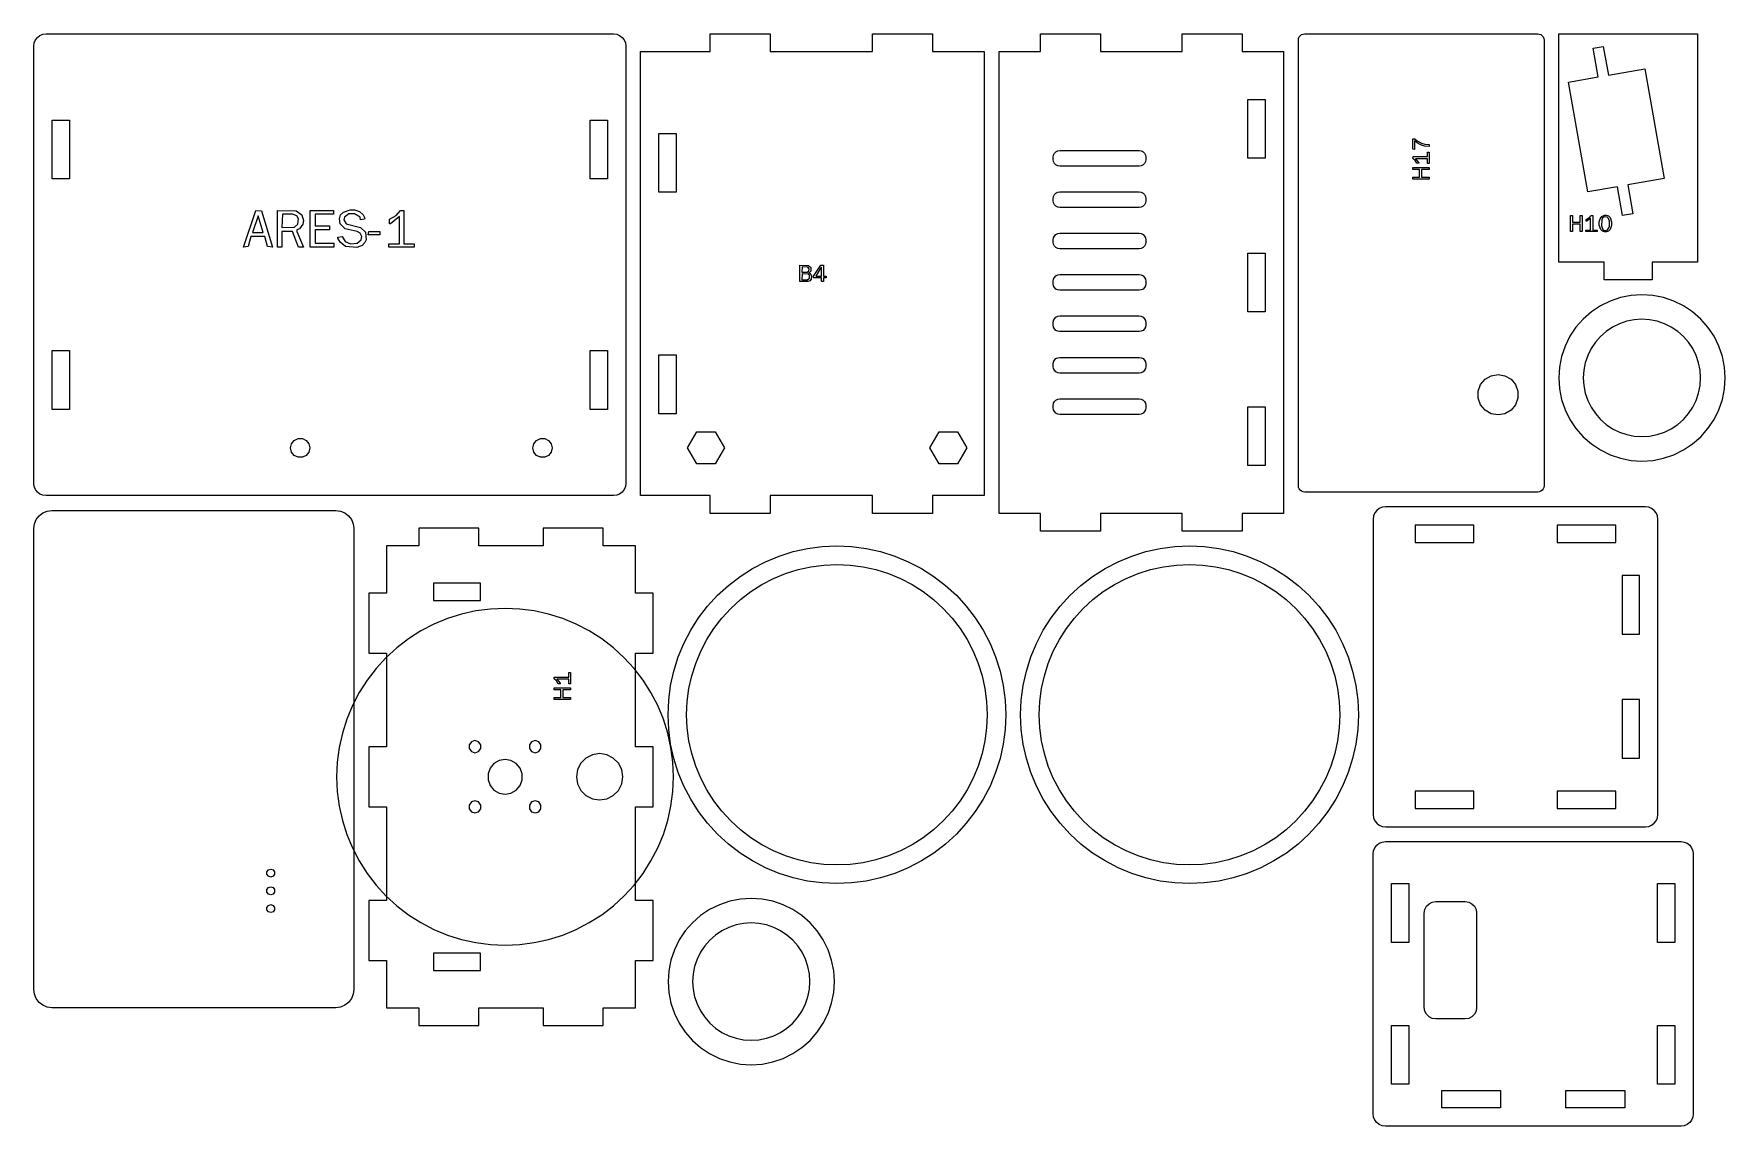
# Model space of a CAD drawing. Header units: millimetres. Extents: x 5 to 291, y 10 to 195.
import ezdxf

# ---------------------------------------------------------------- set-up
doc = ezdxf.new("R2010")
doc.units = ezdxf.units.MM
for name, color, linetype in [('CUT', 1, 'CONTINUOUS'), ('ENGRAVE', 7, 'CONTINUOUS'), ('SCORE', 5, 'CONTINUOUS')]:
    doc.layers.add(name, color=color, linetype=linetype)

msp = doc.modelspace()

# ---------------------------------------------------------------- linework, layer by layer
at = {"layer": 'CUT'}
for points in [[(103.08, 116.85), (7.07, 116.85), (6.538, 116.92), (6.037, 117.127), (5.607, 117.457), (5.277, 117.887), (5.07, 118.388), (5, 118.92), (5, 192.93), (5.07, 193.462), (5.277, 193.963), (5.607, 194.393), (6.037, 194.723), (6.538, 194.93), (7.07, 195), (103.08, 195), (103.612, 194.93), (104.113, 194.723), (104.543, 194.393), (104.873, 193.963), (105.08, 193.462), (105.15, 192.93), (105.15, 118.92), (105.08, 118.388), (104.873, 117.887), (104.543, 117.457), (104.113, 117.127), (103.612, 116.92)], [(165.8, 116.85), (157.05, 116.85), (157.05, 113.85), (146.9, 113.85), (146.9, 116.85), (129.55, 116.85), (129.55, 113.85), (119.4, 113.85), (119.4, 116.85), (107.65, 116.85), (107.65, 192), (119.4, 192), (119.4, 195), (129.55, 195), (129.55, 192), (146.9, 192), (146.9, 195), (157.05, 195), (157.05, 192), (165.8, 192)], [(216.45, 192), (216.45, 113.85), (209.45, 113.85), (209.45, 110.85), (199.3, 110.85), (199.3, 113.85), (185.45, 113.85), (185.45, 110.85), (175.3, 110.85), (175.3, 113.85), (168.3, 113.85), (168.3, 192), (175.3, 192), (175.3, 195), (185.45, 195), (185.45, 192), (199.3, 192), (199.3, 195), (209.45, 195), (209.45, 192)], [(260.5, 193.93), (260.5, 118.52), (260.464, 118.247), (260.357, 117.987), (260.186, 117.764), (259.963, 117.593), (259.703, 117.486), (259.43, 117.45), (220.02, 117.45), (219.747, 117.486), (219.487, 117.593), (219.264, 117.764), (219.093, 117.987), (218.986, 118.247), (218.95, 118.52), (218.95, 193.93), (218.986, 194.203), (219.093, 194.463), (219.264, 194.686), (219.487, 194.857), (219.747, 194.964), (220.02, 195), (259.43, 195), (259.703, 194.964), (259.963, 194.857), (260.186, 194.686), (260.357, 194.463), (260.464, 194.203)], [(286.45, 156.35), (278.8, 156.35), (278.8, 153.35), (270.65, 153.35), (270.65, 156.35), (263, 156.35), (263, 195), (286.45, 195)], [(275.521, 164.559), (273.797, 164.255), (272.938, 169.13), (267.937, 168.248), (264.664, 186.812), (269.665, 187.694), (268.805, 192.569), (270.528, 192.872), (271.388, 187.998), (277.543, 189.083), (280.816, 170.519), (274.661, 169.434)], [(213.35, 183.9), (213.35, 173.95), (210.4, 173.95), (210.4, 183.9)], [(11.05, 170.45), (8.1, 170.45), (8.1, 180.4), (11.05, 180.4)], [(102.05, 170.45), (99.1, 170.45), (99.1, 180.4), (102.05, 180.4)], [(113.7, 168.2), (110.75, 168.2), (110.75, 178.15), (113.7, 178.15)], [(178.581, 172.6), (178.228, 172.656), (177.914, 172.816), (177.666, 173.064), (177.506, 173.378), (177.45, 173.731), (177.45, 174.119), (177.506, 174.472), (177.666, 174.786), (177.914, 175.034), (178.228, 175.194), (178.581, 175.25), (192.009, 175.25), (192.362, 175.194), (192.676, 175.034), (192.924, 174.786), (193.084, 174.472), (193.14, 174.119), (193.14, 173.731), (193.084, 173.378), (192.924, 173.064), (192.676, 172.816), (192.362, 172.656), (192.009, 172.6)], [(178.581, 165.6), (178.228, 165.656), (177.914, 165.816), (177.666, 166.064), (177.506, 166.378), (177.45, 166.731), (177.45, 167.119), (177.506, 167.472), (177.666, 167.786), (177.914, 168.034), (178.228, 168.194), (178.581, 168.25), (192.009, 168.25), (192.362, 168.194), (192.676, 168.034), (192.924, 167.786), (193.084, 167.472), (193.14, 167.119), (193.14, 166.731), (193.084, 166.378), (192.924, 166.064), (192.676, 165.816), (192.362, 165.656), (192.009, 165.6)], [(178.581, 158.6), (178.228, 158.656), (177.914, 158.816), (177.666, 159.064), (177.506, 159.378), (177.45, 159.731), (177.45, 160.119), (177.506, 160.472), (177.666, 160.786), (177.914, 161.034), (178.228, 161.194), (178.581, 161.25), (192.009, 161.25), (192.362, 161.194), (192.676, 161.034), (192.924, 160.786), (193.084, 160.472), (193.14, 160.119), (193.14, 159.731), (193.084, 159.378), (192.924, 159.064), (192.676, 158.816), (192.362, 158.656), (192.009, 158.6)], [(213.35, 157.9), (213.35, 147.95), (210.4, 147.95), (210.4, 157.9)], [(178.581, 151.6), (178.228, 151.656), (177.914, 151.816), (177.666, 152.064), (177.506, 152.378), (177.45, 152.731), (177.45, 153.119), (177.506, 153.472), (177.666, 153.786), (177.914, 154.034), (178.228, 154.194), (178.581, 154.25), (192.009, 154.25), (192.362, 154.194), (192.676, 154.034), (192.924, 153.786), (193.084, 153.472), (193.14, 153.119), (193.14, 152.731), (193.084, 152.378), (192.924, 152.064), (192.676, 151.816), (192.362, 151.656), (192.009, 151.6)], [(291.15, 136.775), (291.03, 138.612), (290.671, 140.418), (290.079, 142.161), (289.265, 143.812), (288.242, 145.343), (287.028, 146.727), (285.644, 147.941), (284.113, 148.964), (282.461, 149.779), (280.718, 150.37), (278.912, 150.73), (277.075, 150.85), (275.238, 150.73), (273.432, 150.37), (271.689, 149.779), (270.038, 148.964), (268.507, 147.941), (267.123, 146.727), (265.909, 145.343), (264.886, 143.812), (264.071, 142.161), (263.48, 140.418), (263.12, 138.612), (263, 136.775), (263.12, 134.938), (263.48, 133.132), (264.071, 131.389), (264.886, 129.737), (265.909, 128.206), (267.123, 126.822), (268.507, 125.608), (270.038, 124.585), (271.689, 123.771), (273.432, 123.179), (275.238, 122.82), (277.075, 122.7), (278.912, 122.82), (280.718, 123.179), (282.461, 123.771), (284.113, 124.585), (285.644, 125.608), (287.028, 126.822), (288.242, 128.206), (289.265, 129.737), (290.079, 131.389), (290.671, 133.132), (291.03, 134.938)], [(178.581, 144.6), (178.228, 144.656), (177.914, 144.816), (177.666, 145.064), (177.506, 145.378), (177.45, 145.731), (177.45, 146.119), (177.506, 146.472), (177.666, 146.786), (177.914, 147.034), (178.228, 147.194), (178.581, 147.25), (192.009, 147.25), (192.362, 147.194), (192.676, 147.034), (192.924, 146.786), (193.084, 146.472), (193.14, 146.119), (193.14, 145.731), (193.084, 145.378), (192.924, 145.064), (192.676, 144.816), (192.362, 144.656), (192.009, 144.6)], [(287, 136.775), (286.915, 138.07), (286.662, 139.344), (286.245, 140.573), (285.67, 141.737), (284.949, 142.817), (284.093, 143.793), (283.117, 144.649), (282.038, 145.37), (280.873, 145.944), (279.644, 146.361), (278.371, 146.615), (277.075, 146.7), (275.78, 146.615), (274.506, 146.361), (273.277, 145.944), (272.113, 145.37), (271.033, 144.649), (270.057, 143.793), (269.201, 142.817), (268.48, 141.737), (267.906, 140.573), (267.489, 139.344), (267.235, 138.07), (267.15, 136.775), (267.235, 135.479), (267.489, 134.206), (267.906, 132.977), (268.48, 131.812), (269.201, 130.733), (270.057, 129.757), (271.033, 128.901), (272.113, 128.18), (273.277, 127.605), (274.506, 127.188), (275.78, 126.935), (277.075, 126.85), (278.371, 126.935), (279.644, 127.188), (280.873, 127.605), (282.038, 128.18), (283.117, 128.901), (284.093, 129.757), (284.949, 130.733), (285.67, 131.812), (286.245, 132.977), (286.662, 134.206), (286.915, 135.479)], [(11.05, 131.45), (8.1, 131.45), (8.1, 141.4), (11.05, 141.4)], [(102.05, 131.45), (99.1, 131.45), (99.1, 141.4), (102.05, 141.4)], [(113.7, 130.7), (110.75, 130.7), (110.75, 140.65), (113.7, 140.65)], [(178.581, 137.6), (178.228, 137.656), (177.914, 137.816), (177.666, 138.064), (177.506, 138.378), (177.45, 138.731), (177.45, 139.119), (177.506, 139.472), (177.666, 139.786), (177.914, 140.034), (178.228, 140.194), (178.581, 140.25), (192.009, 140.25), (192.362, 140.194), (192.676, 140.034), (192.924, 139.786), (193.084, 139.472), (193.14, 139.119), (193.14, 138.731), (193.084, 138.378), (192.924, 138.064), (192.676, 137.816), (192.362, 137.656), (192.009, 137.6)], [(252.725, 130.501), (251.554, 130.708), (250.524, 131.302), (249.76, 132.213), (249.353, 133.33), (249.353, 134.52), (249.76, 135.637), (250.524, 136.548), (251.554, 137.142), (252.725, 137.349), (253.896, 137.142), (254.926, 136.548), (255.69, 135.637), (256.097, 134.52), (256.097, 133.33), (255.69, 132.213), (254.926, 131.302), (253.896, 130.708)], [(178.581, 130.6), (178.228, 130.656), (177.914, 130.816), (177.666, 131.064), (177.506, 131.378), (177.45, 131.731), (177.45, 132.119), (177.506, 132.472), (177.666, 132.786), (177.914, 133.034), (178.228, 133.194), (178.581, 133.25), (192.009, 133.25), (192.362, 133.194), (192.676, 133.034), (192.924, 132.786), (193.084, 132.472), (193.14, 132.119), (193.14, 131.731), (193.084, 131.378), (192.924, 131.064), (192.676, 130.816), (192.362, 130.656), (192.009, 130.6)], [(213.35, 131.9), (213.35, 121.95), (210.4, 121.95), (210.4, 131.9)], [(48.452, 124.925), (48.613, 125.629), (49.063, 126.194), (49.714, 126.507), (50.436, 126.507), (51.087, 126.194), (51.537, 125.629), (51.698, 124.925), (51.537, 124.221), (51.087, 123.656), (50.436, 123.343), (49.714, 123.343), (49.063, 123.656), (48.613, 124.221)], [(89.452, 124.925), (89.613, 125.629), (90.063, 126.194), (90.714, 126.507), (91.436, 126.507), (92.087, 126.194), (92.537, 125.629), (92.698, 124.925), (92.537, 124.221), (92.087, 123.656), (91.436, 123.343), (90.714, 123.343), (90.063, 123.656), (89.613, 124.221)], [(115.612, 124.925), (117.168, 127.621), (120.282, 127.621), (121.838, 124.925), (120.282, 122.229), (117.168, 122.229)], [(156.612, 124.925), (158.168, 127.621), (161.282, 127.621), (162.838, 124.925), (161.282, 122.229), (158.168, 122.229)], [(279.75, 62.87), (279.75, 112.88), (279.68, 113.412), (279.473, 113.913), (279.143, 114.343), (278.713, 114.673), (278.213, 114.88), (277.68, 114.95), (233.67, 114.95), (233.138, 114.88), (232.637, 114.673), (232.208, 114.343), (231.878, 113.913), (231.67, 113.412), (231.6, 112.88), (231.6, 62.87), (231.67, 62.338), (231.878, 61.837), (232.208, 61.407), (232.637, 61.077), (233.138, 60.87), (233.67, 60.8), (277.68, 60.8), (278.213, 60.87), (278.713, 61.077), (279.143, 61.407), (279.473, 61.837), (279.68, 62.338)], [(59.15, 111.28), (59.15, 33.27), (59.046, 32.479), (58.739, 31.737), (58.25, 31.1), (57.613, 30.611), (56.871, 30.304), (56.08, 30.2), (8.07, 30.2), (7.279, 30.304), (6.537, 30.611), (5.9, 31.1), (5.411, 31.737), (5.104, 32.479), (5, 33.27), (5, 111.28), (5.104, 112.071), (5.411, 112.813), (5.9, 113.45), (6.537, 113.939), (7.279, 114.246), (8.07, 114.35), (56.08, 114.35), (56.871, 114.246), (57.613, 113.939), (58.25, 113.45), (58.739, 112.813), (59.046, 112.071)], [(248.65, 108.9), (248.65, 111.85), (238.7, 111.85), (238.7, 108.9)], [(272.65, 108.9), (272.65, 111.85), (262.7, 111.85), (262.7, 108.9)], [(106.8, 30.2), (106.8, 38.2), (109.8, 38.2), (109.8, 48.35), (106.8, 48.35), (106.8, 64.2), (109.8, 64.2), (109.8, 74.35), (106.8, 74.35), (106.8, 90.2), (109.8, 90.2), (109.8, 100.35), (106.8, 100.35), (106.8, 108.35), (101.3, 108.35), (101.3, 111.35), (91.15, 111.35), (91.15, 108.35), (80.3, 108.35), (80.3, 111.35), (70.15, 111.35), (70.15, 108.35), (64.65, 108.35), (64.65, 100.35), (61.65, 100.35), (61.65, 90.2), (64.65, 90.2), (64.65, 74.35), (61.65, 74.35), (61.65, 64.2), (64.65, 64.2), (64.65, 48.35), (61.65, 48.35), (61.65, 38.2), (64.65, 38.2), (64.65, 30.2), (70.15, 30.2), (70.15, 27.2), (80.3, 27.2), (80.3, 30.2), (91.15, 30.2), (91.15, 27.2), (101.3, 27.2), (101.3, 30.2)], [(112.3, 79.775), (112.409, 82.265), (112.734, 84.737), (113.274, 87.171), (114.023, 89.548), (114.977, 91.851), (116.128, 94.062), (117.468, 96.165), (118.985, 98.143), (120.669, 99.981), (122.507, 101.665), (124.485, 103.182), (126.588, 104.522), (128.799, 105.673), (131.102, 106.627), (133.479, 107.376), (135.913, 107.916), (138.385, 108.241), (140.875, 108.35), (143.366, 108.241), (145.837, 107.916), (148.271, 107.376), (150.648, 106.627), (152.951, 105.673), (155.163, 104.522), (157.265, 103.182), (159.243, 101.665), (161.081, 99.981), (162.765, 98.143), (164.282, 96.165), (165.622, 94.062), (166.773, 91.851), (167.727, 89.548), (168.476, 87.171), (169.016, 84.737), (169.341, 82.265), (169.45, 79.775), (169.341, 77.284), (169.016, 74.813), (168.476, 72.379), (167.727, 70.002), (166.773, 67.699), (165.622, 65.487), (164.282, 63.385), (162.765, 61.407), (161.081, 59.569), (159.243, 57.885), (157.265, 56.368), (155.163, 55.028), (152.951, 53.877), (150.648, 52.923), (148.271, 52.174), (145.837, 51.634), (143.366, 51.309), (140.875, 51.2), (138.385, 51.309), (135.913, 51.634), (133.479, 52.174), (131.102, 52.923), (128.799, 53.877), (126.588, 55.028), (124.485, 56.368), (122.507, 57.885), (120.669, 59.569), (118.985, 61.407), (117.468, 63.385), (116.128, 65.487), (114.977, 67.699), (114.023, 70.002), (113.274, 72.379), (112.734, 74.813), (112.409, 77.284)], [(171.95, 79.775), (172.059, 82.265), (172.384, 84.737), (172.924, 87.171), (173.673, 89.548), (174.627, 91.851), (175.778, 94.062), (177.118, 96.165), (178.635, 98.143), (180.32, 99.981), (182.158, 101.665), (184.135, 103.182), (186.238, 104.522), (188.449, 105.673), (190.752, 106.627), (193.129, 107.376), (195.563, 107.916), (198.035, 108.241), (200.525, 108.35), (203.016, 108.241), (205.487, 107.916), (207.921, 107.376), (210.298, 106.627), (212.602, 105.673), (214.813, 104.522), (216.915, 103.182), (218.893, 101.665), (220.731, 99.981), (222.415, 98.143), (223.933, 96.165), (225.272, 94.062), (226.423, 91.851), (227.377, 89.548), (228.127, 87.171), (228.666, 84.737), (228.992, 82.265), (229.1, 79.775), (228.992, 77.284), (228.666, 74.813), (228.127, 72.379), (227.377, 70.002), (226.423, 67.699), (225.272, 65.487), (223.933, 63.385), (222.415, 61.407), (220.731, 59.569), (218.893, 57.885), (216.915, 56.368), (214.813, 55.028), (212.602, 53.877), (210.298, 52.923), (207.921, 52.174), (205.487, 51.634), (203.016, 51.309), (200.525, 51.2), (198.035, 51.309), (195.563, 51.634), (193.129, 52.174), (190.752, 52.923), (188.449, 53.877), (186.238, 55.028), (184.135, 56.368), (182.158, 57.885), (180.32, 59.569), (178.635, 61.407), (177.118, 63.385), (175.778, 65.487), (174.627, 67.699), (173.673, 70.002), (172.924, 72.379), (172.384, 74.813), (172.059, 77.284)], [(115.45, 79.775), (115.547, 81.991), (115.836, 84.19), (116.316, 86.355), (116.983, 88.471), (117.832, 90.52), (118.856, 92.487), (120.048, 94.358), (121.398, 96.118), (122.897, 97.753), (124.532, 99.252), (126.292, 100.602), (128.163, 101.794), (130.13, 102.818), (132.179, 103.667), (134.295, 104.334), (136.46, 104.814), (138.659, 105.103), (140.875, 105.2), (143.091, 105.103), (145.29, 104.814), (147.456, 104.334), (149.571, 103.667), (151.62, 102.818), (153.588, 101.794), (155.458, 100.602), (157.218, 99.252), (158.853, 97.753), (160.352, 96.118), (161.702, 94.358), (162.894, 92.487), (163.918, 90.52), (164.767, 88.471), (165.434, 86.355), (165.914, 84.19), (166.203, 81.991), (166.3, 79.775), (166.203, 77.559), (165.914, 75.36), (165.434, 73.194), (164.767, 71.079), (163.918, 69.03), (162.894, 67.062), (161.702, 65.192), (160.352, 63.432), (158.853, 61.797), (157.218, 60.298), (155.458, 58.948), (153.588, 57.756), (151.62, 56.732), (149.571, 55.883), (147.456, 55.216), (145.29, 54.736), (143.091, 54.447), (140.875, 54.35), (138.659, 54.447), (136.46, 54.736), (134.295, 55.216), (132.179, 55.883), (130.13, 56.732), (128.163, 57.756), (126.292, 58.948), (124.532, 60.298), (122.897, 61.797), (121.398, 63.432), (120.048, 65.192), (118.856, 67.062), (117.832, 69.03), (116.983, 71.079), (116.316, 73.194), (115.836, 75.36), (115.547, 77.559)], [(175.1, 79.775), (175.197, 81.991), (175.487, 84.19), (175.967, 86.355), (176.634, 88.471), (177.482, 90.52), (178.507, 92.487), (179.698, 94.358), (181.049, 96.118), (182.547, 97.753), (184.182, 99.252), (185.942, 100.602), (187.813, 101.794), (189.78, 102.818), (191.829, 103.667), (193.945, 104.334), (196.11, 104.814), (198.309, 105.103), (200.525, 105.2), (202.741, 105.103), (204.94, 104.814), (207.106, 104.334), (209.221, 103.667), (211.27, 102.818), (213.238, 101.794), (215.108, 100.602), (216.868, 99.252), (218.503, 97.753), (220.002, 96.118), (221.352, 94.358), (222.544, 92.487), (223.568, 90.52), (224.417, 88.471), (225.084, 86.355), (225.564, 84.19), (225.853, 81.991), (225.95, 79.775), (225.853, 77.559), (225.564, 75.36), (225.084, 73.194), (224.417, 71.079), (223.568, 69.03), (222.544, 67.062), (221.352, 65.192), (220.002, 63.432), (218.503, 61.797), (216.868, 60.298), (215.108, 58.948), (213.238, 57.756), (211.27, 56.732), (209.221, 55.883), (207.106, 55.216), (204.94, 54.736), (202.741, 54.447), (200.525, 54.35), (198.309, 54.447), (196.11, 54.736), (193.945, 55.216), (191.829, 55.883), (189.78, 56.732), (187.813, 57.756), (185.942, 58.948), (184.182, 60.298), (182.547, 61.797), (181.049, 63.432), (179.698, 65.192), (178.507, 67.062), (177.482, 69.03), (176.634, 71.079), (175.967, 73.194), (175.487, 75.36), (175.197, 77.559)], [(276.65, 93.4), (276.65, 103.35), (273.7, 103.35), (273.7, 93.4)], [(80.55, 99.1), (80.55, 102.05), (72.6, 102.05), (72.6, 99.1)], [(276.65, 72.4), (276.65, 82.35), (273.7, 82.35), (273.7, 72.4)], [(79.634, 75.387), (79.034, 75.192), (78.663, 74.682), (78.663, 74.051), (79.034, 73.54), (79.634, 73.345), (80.234, 73.54), (80.605, 74.051), (80.605, 74.682), (80.234, 75.192)], [(89.816, 75.387), (89.216, 75.192), (88.845, 74.682), (88.845, 74.051), (89.216, 73.54), (89.816, 73.345), (90.416, 73.54), (90.787, 74.051), (90.787, 74.682), (90.416, 75.192)], [(84.725, 72.199), (83.725, 72.023), (82.846, 71.515), (82.193, 70.737), (81.846, 69.783), (81.846, 68.767), (82.193, 67.813), (82.846, 67.035), (83.725, 66.527), (84.725, 66.351), (85.725, 66.527), (86.604, 67.035), (87.257, 67.813), (87.604, 68.767), (87.604, 69.783), (87.257, 70.737), (86.604, 71.515), (85.725, 72.023)], [(100.725, 73.199), (99.512, 73.007), (98.418, 72.45), (97.55, 71.582), (96.993, 70.488), (96.801, 69.275), (96.993, 68.062), (97.55, 66.968), (98.418, 66.1), (99.512, 65.543), (100.725, 65.351), (101.938, 65.543), (103.032, 66.1), (103.9, 66.968), (104.457, 68.062), (104.649, 69.275), (104.457, 70.488), (103.9, 71.582), (103.032, 72.45), (101.938, 73.007)], [(248.65, 63.9), (248.65, 66.85), (238.7, 66.85), (238.7, 63.9)], [(272.65, 63.9), (272.65, 66.85), (262.7, 66.85), (262.7, 63.9)], [(79.634, 65.205), (79.034, 65.01), (78.663, 64.499), (78.663, 63.868), (79.034, 63.358), (79.634, 63.163), (80.234, 63.358), (80.605, 63.868), (80.605, 64.499), (80.234, 65.01)], [(89.816, 65.205), (89.216, 65.01), (88.845, 64.499), (88.845, 63.868), (89.216, 63.358), (89.816, 63.163), (90.416, 63.358), (90.787, 63.868), (90.787, 64.499), (90.416, 65.01)], [(283.68, 10.15), (233.67, 10.15), (233.138, 10.22), (232.637, 10.427), (232.208, 10.757), (231.878, 11.187), (231.67, 11.688), (231.6, 12.22), (231.6, 56.23), (231.67, 56.762), (231.878, 57.263), (232.208, 57.693), (232.637, 58.023), (233.138, 58.23), (233.67, 58.3), (283.68, 58.3), (284.213, 58.23), (284.713, 58.023), (285.143, 57.693), (285.473, 57.263), (285.68, 56.762), (285.75, 56.23), (285.75, 12.22), (285.68, 11.688), (285.473, 11.187), (285.143, 10.757), (284.713, 10.427), (284.213, 10.22)], [(45.075, 52.304), (44.681, 52.432), (44.437, 52.768), (44.437, 53.182), (44.681, 53.518), (45.075, 53.646), (45.469, 53.518), (45.713, 53.182), (45.713, 52.768), (45.469, 52.432)], [(45.075, 49.304), (44.681, 49.432), (44.437, 49.768), (44.437, 50.182), (44.681, 50.518), (45.075, 50.646), (45.469, 50.518), (45.713, 50.182), (45.713, 49.768), (45.469, 49.432)], [(140.45, 34.625), (140.33, 36.462), (139.971, 38.268), (139.379, 40.011), (138.565, 41.662), (137.542, 43.193), (136.328, 44.577), (134.944, 45.791), (133.413, 46.814), (131.761, 47.628), (130.018, 48.22), (128.212, 48.579), (126.375, 48.7), (124.538, 48.579), (122.732, 48.22), (120.989, 47.628), (119.338, 46.814), (117.807, 45.791), (116.423, 44.577), (115.209, 43.193), (114.186, 41.662), (113.371, 40.011), (112.78, 38.268), (112.42, 36.462), (112.3, 34.625), (112.42, 32.788), (112.78, 30.982), (113.371, 29.238), (114.186, 27.587), (115.209, 26.056), (116.423, 24.672), (117.807, 23.458), (119.338, 22.435), (120.989, 21.621), (122.732, 21.029), (124.538, 20.67), (126.375, 20.55), (128.212, 20.67), (130.018, 21.029), (131.761, 21.621), (133.413, 22.435), (134.944, 23.458), (136.328, 24.672), (137.542, 26.056), (138.565, 27.587), (139.379, 29.238), (139.971, 30.982), (140.33, 32.788)], [(237.65, 41.25), (234.7, 41.25), (234.7, 51.2), (237.65, 51.2)], [(282.65, 41.25), (279.7, 41.25), (279.7, 51.2), (282.65, 51.2)], [(45.075, 46.304), (44.681, 46.432), (44.437, 46.768), (44.437, 47.182), (44.681, 47.518), (45.075, 47.646), (45.469, 47.518), (45.713, 47.182), (45.713, 46.768), (45.469, 46.432)], [(240.25, 46.219), (240.345, 46.82), (240.619, 47.356), (241.044, 47.782), (241.581, 48.055), (242.181, 48.15), (247.169, 48.15), (247.77, 48.055), (248.306, 47.782), (248.732, 47.356), (249.005, 46.82), (249.1, 46.219), (249.1, 30.231), (249.005, 29.63), (248.732, 29.094), (248.306, 28.668), (247.77, 28.395), (247.169, 28.3), (242.181, 28.3), (241.581, 28.395), (241.044, 28.668), (240.619, 29.094), (240.345, 29.63), (240.25, 30.231)], [(136.3, 34.625), (136.215, 35.92), (135.962, 37.193), (135.545, 38.423), (134.97, 39.587), (134.249, 40.667), (133.393, 41.643), (132.417, 42.499), (131.338, 43.22), (130.173, 43.794), (128.944, 44.211), (127.671, 44.465), (126.375, 44.55), (125.08, 44.465), (123.806, 44.211), (122.577, 43.794), (121.413, 43.22), (120.333, 42.499), (119.357, 41.643), (118.501, 40.667), (117.78, 39.587), (117.206, 38.423), (116.789, 37.193), (116.535, 35.92), (116.45, 34.625), (116.535, 33.329), (116.789, 32.056), (117.206, 30.827), (117.78, 29.662), (118.501, 28.583), (119.357, 27.607), (120.333, 26.751), (121.413, 26.03), (122.577, 25.455), (123.806, 25.038), (125.08, 24.785), (126.375, 24.7), (127.671, 24.785), (128.944, 25.038), (130.173, 25.455), (131.338, 26.03), (132.417, 26.751), (133.393, 27.607), (134.249, 28.583), (134.97, 29.662), (135.545, 30.827), (135.962, 32.056), (136.215, 33.329)], [(80.55, 36.5), (80.55, 39.45), (72.6, 39.45), (72.6, 36.5)], [(237.65, 17.25), (234.7, 17.25), (234.7, 27.2), (237.65, 27.2)], [(282.65, 17.25), (279.7, 17.25), (279.7, 27.2), (282.65, 27.2)], [(253.15, 13.25), (243.2, 13.25), (243.2, 16.2), (253.15, 16.2)], [(274.15, 13.25), (264.2, 13.25), (264.2, 16.2), (274.15, 16.2)]]:
    msp.add_lwpolyline(points, close=True, dxfattribs=at)
at = {"layer": 'ENGRAVE'}
for points in [[(238.308, 175.462), (238.308, 177.253), (238.642, 177.212), (239.017, 176.878), (239.767, 176.503), (240.35, 176.337), (241.058, 176.295), (241.058, 175.92), (240.308, 176.003), (239.767, 176.17), (239.183, 176.462), (238.6, 176.878), (238.6, 175.42)], [(238.308, 173.92), (238.35, 174.212), (240.808, 174.212), (240.808, 174.962), (241.058, 174.962), (241.058, 173.045), (240.808, 173.045), (240.808, 173.837), (238.767, 173.837), (239.308, 173.17), (239.308, 173.087), (238.975, 173.087), (238.725, 173.545)], [(238.308, 170.42), (238.308, 170.753), (239.433, 170.753), (239.433, 172.045), (238.308, 172.045), (238.308, 172.378), (241.058, 172.378), (241.058, 172.045), (239.767, 172.045), (239.767, 170.753), (241.058, 170.753), (241.058, 170.42)], [(42.559, 165.113), (43.497, 165.019), (45.372, 158.925), (44.528, 159.019), (44.059, 160.706), (41.716, 160.706), (41.247, 159.019), (40.497, 158.925)], [(42.934, 164.175), (41.997, 161.363), (43.778, 161.363)], [(46.216, 165.113), (49.403, 165.019), (50.341, 164.363), (50.622, 163.425), (50.528, 162.769), (49.966, 162.019), (49.497, 161.831), (49.497, 161.55), (50.622, 158.925), (49.778, 158.925), (48.747, 161.55), (46.966, 161.55), (46.966, 158.925), (46.216, 158.925)], [(47.059, 164.456), (46.966, 162.206), (49.122, 162.3), (49.684, 162.769), (49.778, 163.706), (49.497, 164.175), (48.747, 164.456)], [(51.747, 165.113), (55.684, 165.113), (55.684, 164.456), (52.591, 164.456), (52.591, 162.488), (55.028, 162.488), (55.028, 161.831), (52.591, 161.831), (52.591, 159.581), (55.778, 159.581), (55.778, 158.925), (51.747, 158.925)], [(58.497, 165.206), (59.247, 165.206), (60.091, 164.925), (60.747, 164.363), (61.028, 163.8), (60.934, 163.613), (60.278, 163.519), (60.184, 163.988), (59.247, 164.55), (58.309, 164.55), (57.559, 163.988), (57.466, 163.519), (57.841, 162.863), (60.278, 162.206), (61.122, 161.456), (61.216, 160.144), (61.028, 159.675), (60.559, 159.206), (59.622, 158.831), (57.747, 159.019), (56.809, 159.769), (56.434, 160.425), (56.434, 160.613), (57.184, 160.706), (57.653, 159.863), (58.591, 159.488), (59.716, 159.581), (60.372, 160.144), (60.466, 160.706), (60.184, 161.269), (59.716, 161.55), (57.653, 162.019), (56.809, 162.863), (56.716, 163.706), (56.903, 164.363), (57.372, 164.831)], [(67.028, 165.113), (67.591, 165.113), (67.591, 159.488), (69.372, 159.488), (69.372, 158.925), (65.059, 158.925), (65.059, 159.488), (66.841, 159.488), (66.841, 164.081), (65.341, 162.863), (65.153, 162.863), (65.153, 163.613), (66.278, 164.269)], [(264.975, 164.273), (265.308, 164.273), (265.308, 163.148), (266.6, 163.148), (266.6, 164.273), (266.933, 164.273), (266.933, 161.523), (266.6, 161.523), (266.6, 162.815), (265.308, 162.815), (265.308, 161.523), (264.975, 161.523)], [(268.475, 164.273), (268.766, 164.232), (268.766, 161.773), (269.516, 161.773), (269.516, 161.523), (267.6, 161.523), (267.6, 161.773), (268.391, 161.773), (268.391, 163.815), (267.725, 163.273), (267.641, 163.273), (267.641, 163.607), (268.1, 163.857)], [(270.725, 164.315), (271.016, 164.315), (271.391, 164.19), (271.683, 163.898), (271.933, 163.19), (271.933, 162.565), (271.683, 161.898), (271.391, 161.607), (271.058, 161.482), (270.725, 161.482), (270.391, 161.607), (270.1, 161.898), (269.85, 162.607), (269.85, 163.19), (269.975, 163.69), (270.266, 164.107)], [(270.683, 164.023), (270.391, 163.815), (270.266, 163.523), (270.225, 162.482), (270.475, 161.898), (270.641, 161.773), (270.933, 161.732), (271.266, 161.857), (271.475, 162.148), (271.558, 162.44), (271.558, 163.315), (271.391, 163.773), (271.183, 163.982)], [(61.684, 161.55), (63.559, 161.55), (63.559, 160.988), (61.591, 160.988)], [(134.621, 155.842), (136.079, 155.8), (136.454, 155.467), (136.454, 154.842), (136.246, 154.633), (136.037, 154.55), (136.329, 154.425), (136.579, 154.05), (136.537, 153.508), (136.287, 153.217), (135.954, 153.092), (134.621, 153.092)], [(134.996, 155.55), (134.954, 154.675), (135.829, 154.675), (136.121, 154.883), (136.162, 155.217), (135.954, 155.508)], [(138.162, 155.842), (138.579, 155.842), (138.579, 154.008), (139.037, 154.008), (139.037, 153.717), (138.579, 153.717), (138.579, 153.092), (138.246, 153.092), (138.246, 153.717), (136.912, 153.717), (136.912, 154.008)], [(138.246, 155.508), (138.079, 155.342), (137.287, 154.008), (138.246, 154.008)], [(134.996, 154.383), (134.954, 153.383), (135.829, 153.383), (136.204, 153.633), (136.204, 154.133), (135.996, 154.342)], [(93.036, 85.86), (93.036, 86.11), (95.536, 86.11), (95.536, 86.902), (95.786, 86.902), (95.786, 84.985), (95.536, 84.985), (95.536, 85.777), (93.494, 85.777), (94.036, 85.11), (94.036, 85.027), (93.702, 85.027), (93.411, 85.527)], [(93.036, 82.36), (93.036, 82.694), (94.161, 82.694), (94.161, 83.985), (93.036, 83.985), (93.036, 84.319), (95.786, 84.319), (95.786, 83.985), (94.494, 83.985), (94.494, 82.694), (95.786, 82.694), (95.786, 82.36)]]:
    msp.add_lwpolyline(points, close=True, dxfattribs=at)
at = {"layer": 'SCORE'}
msp.add_lwpolyline([(84.725, 97.775), (82.241, 97.667), (79.776, 97.342), (77.349, 96.804), (74.977, 96.056), (72.68, 95.105), (70.475, 93.957), (68.378, 92.621), (66.406, 91.107), (64.572, 89.428), (62.893, 87.594), (61.379, 85.622), (60.043, 83.525), (58.895, 81.32), (57.944, 79.023), (57.196, 76.651), (56.658, 74.224), (56.333, 71.759), (56.225, 69.275), (56.333, 66.791), (56.658, 64.326), (57.196, 61.899), (57.944, 59.527), (58.895, 57.23), (60.043, 55.025), (61.379, 52.928), (62.893, 50.956), (64.572, 49.122), (66.406, 47.443), (68.378, 45.929), (70.475, 44.593), (72.68, 43.445), (74.977, 42.494), (77.349, 41.746), (79.776, 41.208), (82.241, 40.883), (84.725, 40.775), (87.209, 40.883), (89.674, 41.208), (92.101, 41.746), (94.473, 42.494), (96.77, 43.445), (98.975, 44.593), (101.072, 45.929), (103.044, 47.443), (104.878, 49.122), (106.557, 50.956), (108.071, 52.928), (109.407, 55.025), (110.555, 57.23), (111.506, 59.527), (112.254, 61.899), (112.792, 64.326), (113.117, 66.791), (113.225, 69.275), (113.117, 71.759), (112.792, 74.224), (112.254, 76.651), (111.506, 79.023), (110.555, 81.32), (109.407, 83.525), (108.071, 85.622), (106.557, 87.594), (104.878, 89.428), (103.044, 91.107), (101.072, 92.621), (98.975, 93.957), (96.77, 95.105), (94.473, 96.056), (92.101, 96.804), (89.674, 97.342), (87.209, 97.667)], close=True, dxfattribs=at)

doc.saveas('drawing.dxf')
